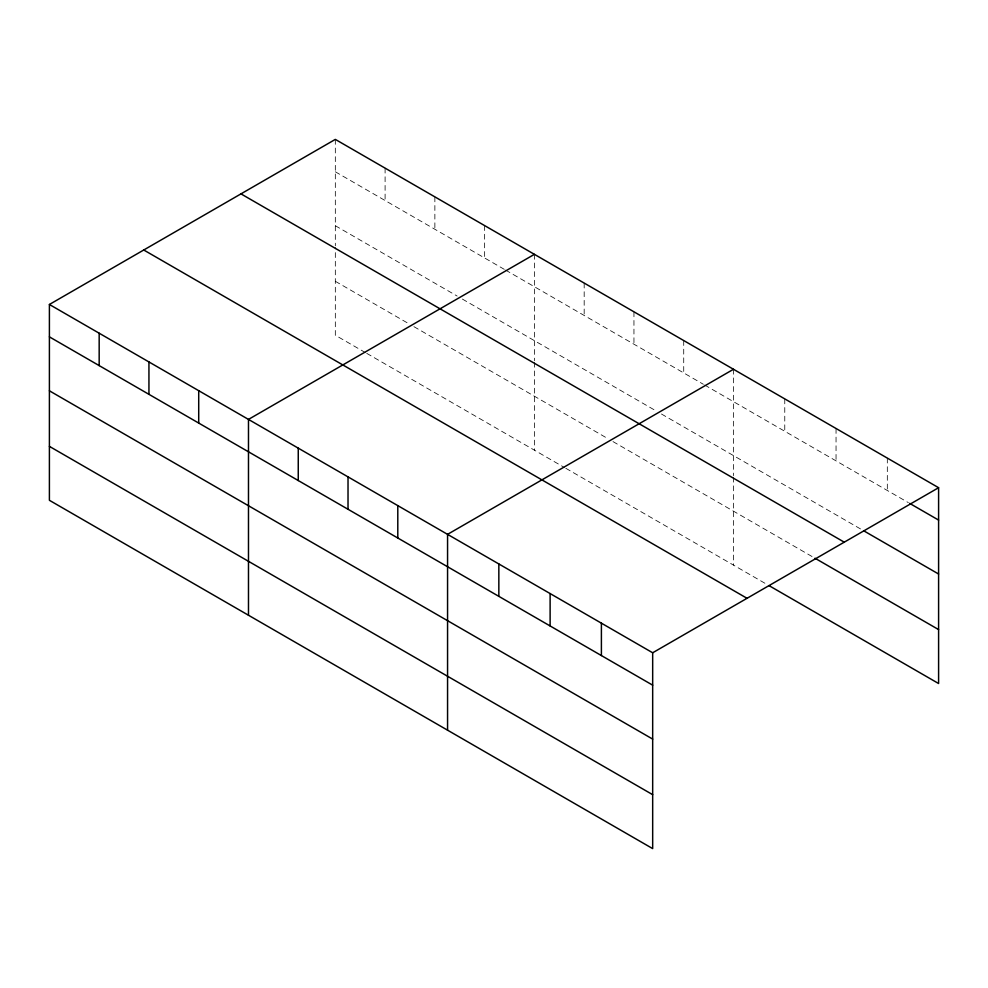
<?xml version="1.0" encoding="UTF-8"?>
<svg xmlns="http://www.w3.org/2000/svg" width="988" height="988" viewBox="0 0 988 988"><rect width="100%" height="100%" fill="white"/><g stroke="black" fill="none" stroke-linecap="round" stroke-linejoin="round"><path stroke-width="0.74" stroke-dasharray="4.94 3.71" d="M335.327 171.788L504.275 269.329M505.584 270.082L703.357 384.27M704.666 385.024L908.355 502.62M335.327 225.721L457.135 296.042M462.372 299.068L656.205 410.983M661.454 414.009L862.339 529.988M335.327 281.296L408.674 323.644M413.91 326.658L607.756 438.573M612.992 441.599L812.371 556.713M365.449 352.617L335.327 335.228L335.327 247.333M366.758 353.371L564.531 467.559M565.84 468.312L766.355 584.081M887.323 458.086L887.323 490.48M836.046 428.483L836.046 460.877M784.768 398.88L784.768 431.262M733.491 369.277L733.491 475.66M733.491 477.204L733.491 565.111M683.721 340.539L683.721 372.933M633.95 311.8L633.95 344.195M584.18 283.074L584.18 315.456M534.409 254.336L534.409 360.731M534.409 362.275L534.409 450.17M484.639 225.597L484.639 257.992M434.868 196.871L434.868 229.253M385.098 168.133L385.098 200.515M335.327 139.394L335.327 245.79"/><path stroke-width="1.48" d="M49.4 304.477L652.673 652.772L652.673 848.606L49.4 500.299L49.4 304.477L335.327 139.394L938.6 487.702L938.6 683.523L768.985 585.6M534.409 254.336L248.482 419.406L248.482 615.24M733.491 369.277L447.564 534.347L447.564 730.181M652.673 652.772L938.6 487.702M909.676 503.386L938.6 520.083M863.66 530.754L938.6 574.016M240.973 193.87L844.246 542.165M815.001 558.232L938.6 629.591M143.754 250.001L747.027 598.296M49.4 336.859L652.673 685.166M49.4 390.803L652.673 739.098M49.4 446.366L652.673 794.673M601.396 623.169L601.396 655.55M550.118 593.566L550.118 625.947M498.841 563.95L498.841 596.344M397.794 505.609L397.794 538.003M348.023 476.883L348.023 509.265M298.252 448.144L298.252 480.539M198.712 390.68L198.712 423.062M148.941 361.941L148.941 394.336M99.171 333.203L99.171 365.597"/></g></svg>
